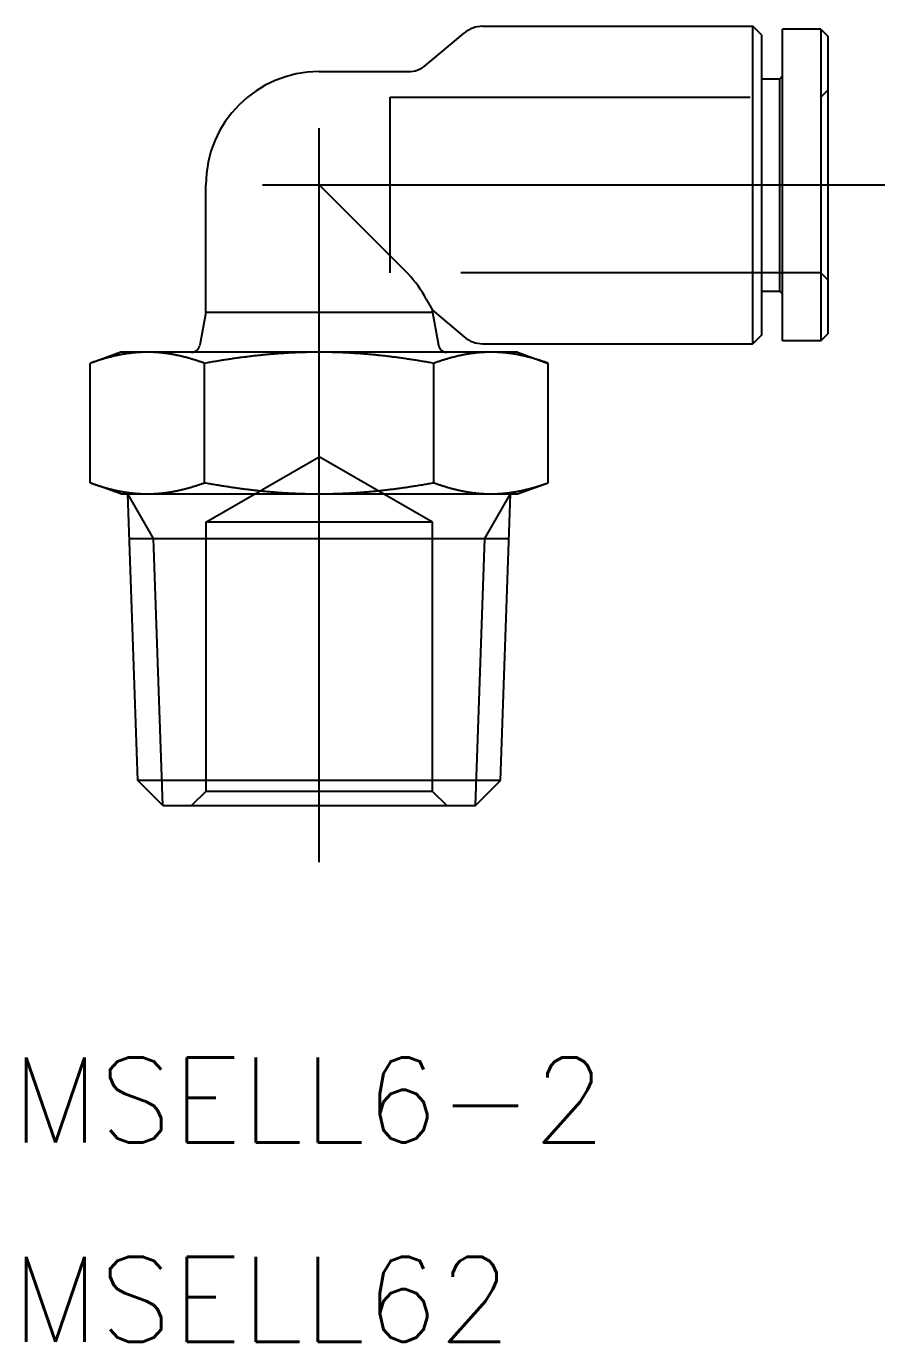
# Model space of a CAD drawing. Extents: x -10.3 to 55.8, y -18.9 to 29.5.
# Drawn here: x -10.33 to 19.95, y -18.92 to 27.5 of the extents above; entities that cross this region are included whole.
import ezdxf

# ---------------------------------------------------------------- set-up
doc = ezdxf.new("R2010")
doc.units = 0
doc.linetypes.add('CENTER', pattern=[50.8, 31.75, -6.35, 6.35, -6.35])
doc.linetypes.add('DASHED', pattern=[19.05, 12.7, -6.35])
doc.layers.get('0').update_dxf_attribs({"linetype": 'CONTINUOUS'})
doc.layers.add('CENTER', color=1, linetype='CENTER')
doc.styles.get("Standard").update_dxf_attribs({"font": 'txt.shx', "height": 3, "bigfont": 'bigfont.shx'})

msp = doc.modelspace()

# ---------------------------------------------------------------- linework, layer by layer
at = {"color": 7, "linetype": 'CONTINUOUS'}
for p, q in [((5.764968, 27.5), (15.3, 27.5)), ((15.3, 16.3), (15.3, 27.5)), ((15.6, 27.2), (15.3, 27.5)), ((16.35, 16.4), (16.35, 27.4)), ((17.7, 27.4), (16.35, 27.4)), ((17.7, 27.400003), (17.7, 16.399961)), ((17.7, 27.4), (17.95, 27.15)), ((3.779168, 26.135089), (5.120832, 27.264911)), ((15.6, 27.2), (15.6, 16.6)), ((17.95, 27.150002), (17.95, 16.649964)), ((0, 25.9), (3.135032, 25.9)), ((15.6, 25.65), (16.25, 25.65)), ((16.25, 25.65), (16.35, 25.75)), ((16.25, 18.15), (16.25, 25.65)), ((-4, 17.4), (-4, 21.9)), ((3.135032, 18.764968), (0, 21.9)), ((15.6, 18.15), (16.25, 18.15)), ((16.25, 18.15), (16.35, 18.05)), ((3.778766, 17.872606), (3.999582, 17.478713)), ((-4, 17.4), (-4.205846, 16.247263)), ((4, 17.4), (-4, 17.4)), ((4, 17.478947), (5.120832, 16.535089)), ((4, 17.4), (4, 17.478947)), ((4, 17.4), (4.205846, 16.247263)), ((5.764968, 16.3), (15.3, 16.3)), ((15.6, 16.6), (15.3, 16.3)), ((17.7, 16.4), (16.35, 16.4)), ((17.7, 16.4), (17.95, 16.65)), ((-7, 16), (-8.082904, 15.605855)), ((7, 16), (-7, 16)), ((7, 16), (8.082904, 15.605855)), ((-8.082904, 11.394145), (-8.082904, 15.605855)), ((-4.041452, 11.394145), (-4.041452, 15.605855)), ((4.041452, 11.394145), (4.041452, 15.605855)), ((8.082904, 11.394145), (8.082904, 15.605855)), ((-7, 11), (-8.082904, 11.394145)), ((7, 11), (8.082904, 11.394145)), ((-7, 11), (7, 11)), ((-6.3996, 0.886974), (-6.752755, 11)), ((6.3996, 0.886974), (6.752755, 11)), ((-6.697647, 9.421915), (6.697647, 9.421915)), ((6.3996, 0.886974), (-6.3996, 0.886974)), ((-5.512626, 0), (-6.3996, 0.886974)), ((5.512626, 0), (6.3996, 0.886974)), ((-5.512626, 0), (5.512626, 0))]:
    msp.add_line(p, q, dxfattribs=at)
at = {"color": 3, "linetype": 'DASHED'}
for p, q in [((17.95, 25.25), (17.7, 25)), ((2.5, 25), (17.7, 25)), ((2.5, 18.8), (2.5, 25)), ((17.7, 18.8), (2.5, 18.8)), ((17.95, 18.55), (17.7, 18.8)), ((-4, 10), (0, 12.309401)), ((4, 10), (0, 12.309401)), ((4, 10), (-4, 10)), ((-4, 10), (-4, 0.5)), ((4, 0.5), (4, 10)), ((-4, 0.5), (-4.5, 0)), ((4, 0.5), (-4, 0.5)), ((4.5, 0), (4, 0.5))]:
    msp.add_line(p, q, dxfattribs=at)
at = {"color": 3, "linetype": 'CONTINUOUS'}
for p, q in [((-5.841647, 9.421915), (-6.752755, 11)), ((5.841647, 9.421915), (6.752755, 11)), ((-5.512626, 0), (-5.841647, 9.421915)), ((5.512626, 0), (5.841647, 9.421915))]:
    msp.add_line(p, q, dxfattribs=at)
at = {"color": 7}
for points in [[(-6.06218, 16, 0), (-6.08361, 16, 0), (-6.10501, 15.9998, 0), (-6.12637, 15.9996, 0), (-6.14769, 15.9992, 0), (-6.16898, 15.9988, 0), (-6.19024, 15.9983, 0), (-6.21146, 15.9977, 0), (-6.23266, 15.997, 0), (-6.25382, 15.9962, 0), (-6.27496, 15.9953, 0), (-6.29608, 15.9943, 0), (-6.31716, 15.9932, 0), (-6.33823, 15.9921, 0), (-6.35926, 15.9908, 0), (-6.38028, 15.9895, 0), (-6.40128, 15.9881, 0), (-6.42226, 15.9866, 0), (-6.44322, 15.9849, 0), (-6.46416, 15.9833, 0), (-6.48508, 15.9815, 0), (-6.50599, 15.9796, 0), (-6.52689, 15.9776, 0), (-6.54777, 15.9756, 0), (-6.56865, 15.9735, 0), (-6.58951, 15.9712, 0), (-6.61036, 15.9689, 0), (-6.6312, 15.9665, 0), (-6.65204, 15.9641, 0), (-6.67287, 15.9615, 0), (-6.69369, 15.9589, 0), (-6.71451, 15.9561, 0), (-6.73533, 15.9533, 0), (-6.75614, 15.9504, 0), (-6.77695, 15.9474, 0), (-6.79776, 15.9443, 0), (-6.81858, 15.9412, 0), (-6.83939, 15.9379, 0), (-6.86021, 15.9346, 0), (-6.88103, 15.9312, 0), (-6.90185, 15.9277, 0), (-6.92269, 15.9241, 0), (-6.94352, 15.9205, 0), (-6.96437, 15.9167, 0), (-6.98522, 15.9129, 0), (-7.00609, 15.909, 0), (-7.02696, 15.905, 0), (-7.04785, 15.9009, 0), (-7.06875, 15.8967, 0), (-7.08966, 15.8925, 0), (-7.11059, 15.8882, 0), (-7.13153, 15.8837, 0), (-7.15249, 15.8792, 0), (-7.17347, 15.8747, 0), (-7.19446, 15.87, 0), (-7.21548, 15.8652, 0), (-7.23651, 15.8604, 0), (-7.25757, 15.8555, 0), (-7.27865, 15.8505, 0), (-7.29975, 15.8454, 0), (-7.32088, 15.8403, 0), (-7.34203, 15.835, 0), (-7.3632, 15.8297, 0), (-7.38441, 15.8243, 0), (-7.40564, 15.8188, 0), (-7.4269, 15.8132, 0), (-7.44819, 15.8075, 0), (-7.46951, 15.8017, 0), (-7.49086, 15.7959, 0), (-7.51225, 15.79, 0), (-7.53367, 15.784, 0), (-7.55512, 15.7779, 0), (-7.57661, 15.7717, 0), (-7.59814, 15.7655, 0), (-7.6197, 15.7591, 0), (-7.6413, 15.7527, 0), (-7.66294, 15.7462, 0), (-7.68463, 15.7396, 0), (-7.70635, 15.7329, 0), (-7.72811, 15.7261, 0), (-7.74992, 15.7193, 0), (-7.77177, 15.7123, 0), (-7.79367, 15.7053, 0), (-7.81562, 15.6982, 0), (-7.83761, 15.6909, 0), (-7.85965, 15.6837, 0), (-7.88173, 15.6763, 0), (-7.90387, 15.6688, 0), (-7.92606, 15.6612, 0), (-7.9483, 15.6536, 0), (-7.9706, 15.6459, 0), (-7.99295, 15.638, 0), (-8.01535, 15.6301, 0), (-8.03781, 15.6221, 0), (-8.06033, 15.614, 0), (-8.0829, 15.6059, 0)], [(-4.04145, 15.6059, 0), (-4.06403, 15.614, 0), (-4.08654, 15.6221, 0), (-4.109, 15.6301, 0), (-4.13141, 15.638, 0), (-4.15376, 15.6459, 0), (-4.17605, 15.6536, 0), (-4.19829, 15.6612, 0), (-4.22048, 15.6688, 0), (-4.24262, 15.6763, 0), (-4.26471, 15.6837, 0), (-4.28675, 15.6909, 0), (-4.30874, 15.6982, 0), (-4.33068, 15.7053, 0), (-4.35258, 15.7123, 0), (-4.37443, 15.7193, 0), (-4.39624, 15.7261, 0), (-4.41801, 15.7329, 0), (-4.43973, 15.7396, 0), (-4.46141, 15.7462, 0), (-4.48305, 15.7527, 0), (-4.50465, 15.7591, 0), (-4.52622, 15.7655, 0), (-4.54774, 15.7717, 0), (-4.56923, 15.7779, 0), (-4.59069, 15.784, 0), (-4.61211, 15.79, 0), (-4.63349, 15.7959, 0), (-4.65484, 15.8017, 0), (-4.67617, 15.8075, 0), (-4.69746, 15.8132, 0), (-4.71872, 15.8188, 0), (-4.73995, 15.8243, 0), (-4.76115, 15.8297, 0), (-4.78233, 15.835, 0), (-4.80348, 15.8403, 0), (-4.82461, 15.8454, 0), (-4.84571, 15.8505, 0), (-4.86679, 15.8555, 0), (-4.88784, 15.8604, 0), (-4.90888, 15.8652, 0), (-4.92989, 15.87, 0), (-4.95089, 15.8747, 0), (-4.97186, 15.8792, 0), (-4.99282, 15.8837, 0), (-5.01377, 15.8882, 0), (-5.03469, 15.8925, 0), (-5.05561, 15.8967, 0), (-5.07651, 15.9009, 0), (-5.09739, 15.905, 0), (-5.11827, 15.909, 0), (-5.13913, 15.9129, 0), (-5.15999, 15.9167, 0), (-5.18083, 15.9205, 0), (-5.20167, 15.9241, 0), (-5.2225, 15.9277, 0), (-5.24333, 15.9312, 0), (-5.26415, 15.9346, 0), (-5.28497, 15.9379, 0), (-5.30578, 15.9412, 0), (-5.32659, 15.9443, 0), (-5.3474, 15.9474, 0), (-5.36822, 15.9504, 0), (-5.38903, 15.9533, 0), (-5.40985, 15.9561, 0), (-5.43067, 15.9589, 0), (-5.45149, 15.9615, 0), (-5.47232, 15.9641, 0), (-5.49315, 15.9665, 0), (-5.514, 15.9689, 0), (-5.53485, 15.9712, 0), (-5.55571, 15.9735, 0), (-5.57658, 15.9756, 0), (-5.59746, 15.9776, 0), (-5.61836, 15.9796, 0), (-5.63927, 15.9815, 0), (-5.6602, 15.9833, 0), (-5.68114, 15.9849, 0), (-5.7021, 15.9866, 0), (-5.72308, 15.9881, 0), (-5.74407, 15.9895, 0), (-5.76509, 15.9908, 0), (-5.78613, 15.9921, 0), (-5.80719, 15.9932, 0), (-5.82828, 15.9943, 0), (-5.84939, 15.9953, 0), (-5.87053, 15.9962, 0), (-5.8917, 15.997, 0), (-5.91289, 15.9977, 0), (-5.93412, 15.9983, 0), (-5.95538, 15.9988, 0), (-5.97667, 15.9992, 0), (-5.99799, 15.9996, 0), (-6.01935, 15.9998, 0), (-6.04074, 16, 0), (-6.06218, 16, 0)], [(0, 16, 0), (-0.042867, 16, 0), (-0.085657, 15.9998, 0), (-0.128376, 15.9996, 0), (-0.171023, 15.9992, 0), (-0.213603, 15.9988, 0), (-0.256117, 15.9983, 0), (-0.298569, 15.9977, 0), (-0.34096, 15.997, 0), (-0.383293, 15.9962, 0), (-0.425571, 15.9953, 0), (-0.467795, 15.9943, 0), (-0.509969, 15.9932, 0), (-0.552094, 15.9921, 0), (-0.594174, 15.9908, 0), (-0.636209, 15.9895, 0), (-0.678204, 15.9881, 0), (-0.720159, 15.9866, 0), (-0.762077, 15.9849, 0), (-0.803961, 15.9833, 0), (-0.845812, 15.9815, 0), (-0.887633, 15.9796, 0), (-0.929426, 15.9776, 0), (-0.971194, 15.9756, 0), (-1.01294, 15.9735, 0), (-1.05466, 15.9712, 0), (-1.09636, 15.9689, 0), (-1.13805, 15.9665, 0), (-1.17972, 15.9641, 0), (-1.22138, 15.9615, 0), (-1.26302, 15.9589, 0), (-1.30466, 15.9561, 0), (-1.34629, 15.9533, 0), (-1.38792, 15.9504, 0), (-1.42955, 15.9474, 0), (-1.47117, 15.9443, 0), (-1.5128, 15.9412, 0), (-1.55442, 15.9379, 0), (-1.59606, 15.9346, 0), (-1.6377, 15.9312, 0), (-1.67935, 15.9277, 0), (-1.72102, 15.9241, 0), (-1.76269, 15.9205, 0), (-1.80438, 15.9167, 0), (-1.84609, 15.9129, 0), (-1.88782, 15.909, 0), (-1.92957, 15.905, 0), (-1.97134, 15.9009, 0), (-2.01314, 15.8967, 0), (-2.05497, 15.8925, 0), (-2.09682, 15.8882, 0), (-2.13871, 15.8837, 0), (-2.18063, 15.8792, 0), (-2.22258, 15.8747, 0), (-2.26457, 15.87, 0), (-2.3066, 15.8652, 0), (-2.34867, 15.8604, 0), (-2.39078, 15.8555, 0), (-2.43294, 15.8505, 0), (-2.47514, 15.8454, 0), (-2.5174, 15.8403, 0), (-2.5597, 15.835, 0), (-2.60205, 15.8297, 0), (-2.64446, 15.8243, 0), (-2.68692, 15.8188, 0), (-2.72944, 15.8132, 0), (-2.77202, 15.8075, 0), (-2.81467, 15.8017, 0), (-2.85737, 15.7959, 0), (-2.90014, 15.79, 0), (-2.94298, 15.784, 0), (-2.98589, 15.7779, 0), (-3.02887, 15.7717, 0), (-3.07192, 15.7655, 0), (-3.11505, 15.7591, 0), (-3.15825, 15.7527, 0), (-3.20153, 15.7462, 0), (-3.24489, 15.7396, 0), (-3.28834, 15.7329, 0), (-3.33187, 15.7261, 0), (-3.37549, 15.7193, 0), (-3.41919, 15.7123, 0), (-3.46299, 15.7053, 0), (-3.50688, 15.6982, 0), (-3.55086, 15.6909, 0), (-3.59494, 15.6837, 0), (-3.63911, 15.6763, 0), (-3.68339, 15.6688, 0), (-3.72777, 15.6612, 0), (-3.77225, 15.6536, 0), (-3.81684, 15.6459, 0), (-3.86154, 15.638, 0), (-3.90635, 15.6301, 0), (-3.95127, 15.6221, 0), (-3.9963, 15.614, 0), (-4.04145, 15.6059, 0)], [(4.04145, 15.6059, 0), (3.9963, 15.614, 0), (3.95127, 15.6221, 0), (3.90635, 15.6301, 0), (3.86154, 15.638, 0), (3.81684, 15.6459, 0), (3.77225, 15.6536, 0), (3.72777, 15.6612, 0), (3.68339, 15.6688, 0), (3.63911, 15.6763, 0), (3.59494, 15.6837, 0), (3.55086, 15.6909, 0), (3.50688, 15.6982, 0), (3.46299, 15.7053, 0), (3.41919, 15.7123, 0), (3.37549, 15.7193, 0), (3.33187, 15.7261, 0), (3.28834, 15.7329, 0), (3.24489, 15.7396, 0), (3.20153, 15.7462, 0), (3.15825, 15.7527, 0), (3.11505, 15.7591, 0), (3.07192, 15.7655, 0), (3.02887, 15.7717, 0), (2.98589, 15.7779, 0), (2.94298, 15.784, 0), (2.90014, 15.79, 0), (2.85737, 15.7959, 0), (2.81467, 15.8017, 0), (2.77202, 15.8075, 0), (2.72944, 15.8132, 0), (2.68692, 15.8188, 0), (2.64446, 15.8243, 0), (2.60205, 15.8297, 0), (2.5597, 15.835, 0), (2.5174, 15.8403, 0), (2.47514, 15.8454, 0), (2.43294, 15.8505, 0), (2.39078, 15.8555, 0), (2.34867, 15.8604, 0), (2.3066, 15.8652, 0), (2.26457, 15.87, 0), (2.22258, 15.8747, 0), (2.18063, 15.8792, 0), (2.13871, 15.8837, 0), (2.09682, 15.8882, 0), (2.05497, 15.8925, 0), (2.01314, 15.8967, 0), (1.97134, 15.9009, 0), (1.92957, 15.905, 0), (1.88782, 15.909, 0), (1.84609, 15.9129, 0), (1.80438, 15.9167, 0), (1.76269, 15.9205, 0), (1.72102, 15.9241, 0), (1.67935, 15.9277, 0), (1.6377, 15.9312, 0), (1.59606, 15.9346, 0), (1.55442, 15.9379, 0), (1.5128, 15.9412, 0), (1.47117, 15.9443, 0), (1.42955, 15.9474, 0), (1.38792, 15.9504, 0), (1.34629, 15.9533, 0), (1.30466, 15.9561, 0), (1.26302, 15.9589, 0), (1.22138, 15.9615, 0), (1.17972, 15.9641, 0), (1.13805, 15.9665, 0), (1.09636, 15.9689, 0), (1.05466, 15.9712, 0), (1.01294, 15.9735, 0), (0.971194, 15.9756, 0), (0.929426, 15.9776, 0), (0.887633, 15.9796, 0), (0.845812, 15.9815, 0), (0.803961, 15.9833, 0), (0.762077, 15.9849, 0), (0.720159, 15.9866, 0), (0.678204, 15.9881, 0), (0.636209, 15.9895, 0), (0.594174, 15.9908, 0), (0.552094, 15.9921, 0), (0.509969, 15.9932, 0), (0.467795, 15.9943, 0), (0.425571, 15.9953, 0), (0.383293, 15.9962, 0), (0.34096, 15.997, 0), (0.298569, 15.9977, 0), (0.256117, 15.9983, 0), (0.213603, 15.9988, 0), (0.171023, 15.9992, 0), (0.128376, 15.9996, 0), (0.085657, 15.9998, 0), (0.042867, 16, 0), (0, 16, 0)], [(6.06218, 16, 0), (6.04074, 16, 0), (6.01935, 15.9998, 0), (5.99799, 15.9996, 0), (5.97667, 15.9992, 0), (5.95538, 15.9988, 0), (5.93412, 15.9983, 0), (5.91289, 15.9977, 0), (5.8917, 15.997, 0), (5.87053, 15.9962, 0), (5.84939, 15.9953, 0), (5.82828, 15.9943, 0), (5.80719, 15.9932, 0), (5.78613, 15.9921, 0), (5.76509, 15.9908, 0), (5.74407, 15.9895, 0), (5.72308, 15.9881, 0), (5.7021, 15.9866, 0), (5.68114, 15.9849, 0), (5.6602, 15.9833, 0), (5.63927, 15.9815, 0), (5.61836, 15.9796, 0), (5.59746, 15.9776, 0), (5.57658, 15.9756, 0), (5.55571, 15.9735, 0), (5.53485, 15.9712, 0), (5.514, 15.9689, 0), (5.49315, 15.9665, 0), (5.47232, 15.9641, 0), (5.45149, 15.9615, 0), (5.43067, 15.9589, 0), (5.40985, 15.9561, 0), (5.38903, 15.9533, 0), (5.36822, 15.9504, 0), (5.3474, 15.9474, 0), (5.32659, 15.9443, 0), (5.30578, 15.9412, 0), (5.28497, 15.9379, 0), (5.26415, 15.9346, 0), (5.24333, 15.9312, 0), (5.2225, 15.9277, 0), (5.20167, 15.9241, 0), (5.18083, 15.9205, 0), (5.15999, 15.9167, 0), (5.13913, 15.9129, 0), (5.11827, 15.909, 0), (5.09739, 15.905, 0), (5.07651, 15.9009, 0), (5.05561, 15.8967, 0), (5.03469, 15.8925, 0), (5.01377, 15.8882, 0), (4.99282, 15.8837, 0), (4.97186, 15.8792, 0), (4.95089, 15.8747, 0), (4.92989, 15.87, 0), (4.90888, 15.8652, 0), (4.88784, 15.8604, 0), (4.86679, 15.8555, 0), (4.84571, 15.8505, 0), (4.82461, 15.8454, 0), (4.80348, 15.8403, 0), (4.78233, 15.835, 0), (4.76115, 15.8297, 0), (4.73995, 15.8243, 0), (4.71872, 15.8188, 0), (4.69746, 15.8132, 0), (4.67617, 15.8075, 0), (4.65484, 15.8017, 0), (4.63349, 15.7959, 0), (4.61211, 15.79, 0), (4.59069, 15.784, 0), (4.56923, 15.7779, 0), (4.54774, 15.7717, 0), (4.52622, 15.7655, 0), (4.50465, 15.7591, 0), (4.48305, 15.7527, 0), (4.46141, 15.7462, 0), (4.43973, 15.7396, 0), (4.41801, 15.7329, 0), (4.39624, 15.7261, 0), (4.37443, 15.7193, 0), (4.35258, 15.7123, 0), (4.33068, 15.7053, 0), (4.30874, 15.6982, 0), (4.28675, 15.6909, 0), (4.26471, 15.6837, 0), (4.24262, 15.6763, 0), (4.22048, 15.6688, 0), (4.19829, 15.6612, 0), (4.17605, 15.6536, 0), (4.15376, 15.6459, 0), (4.13141, 15.638, 0), (4.109, 15.6301, 0), (4.08654, 15.6221, 0), (4.06403, 15.614, 0), (4.04145, 15.6059, 0)], [(8.0829, 15.6059, 0), (8.06033, 15.614, 0), (8.03781, 15.6221, 0), (8.01535, 15.6301, 0), (7.99295, 15.638, 0), (7.9706, 15.6459, 0), (7.9483, 15.6536, 0), (7.92606, 15.6612, 0), (7.90387, 15.6688, 0), (7.88173, 15.6763, 0), (7.85965, 15.6837, 0), (7.83761, 15.6909, 0), (7.81562, 15.6982, 0), (7.79367, 15.7053, 0), (7.77177, 15.7123, 0), (7.74992, 15.7193, 0), (7.72811, 15.7261, 0), (7.70635, 15.7329, 0), (7.68463, 15.7396, 0), (7.66294, 15.7462, 0), (7.6413, 15.7527, 0), (7.6197, 15.7591, 0), (7.59814, 15.7655, 0), (7.57661, 15.7717, 0), (7.55512, 15.7779, 0), (7.53367, 15.784, 0), (7.51225, 15.79, 0), (7.49086, 15.7959, 0), (7.46951, 15.8017, 0), (7.44819, 15.8075, 0), (7.4269, 15.8132, 0), (7.40564, 15.8188, 0), (7.38441, 15.8243, 0), (7.3632, 15.8297, 0), (7.34203, 15.835, 0), (7.32088, 15.8403, 0), (7.29975, 15.8454, 0), (7.27865, 15.8505, 0), (7.25757, 15.8555, 0), (7.23651, 15.8604, 0), (7.21548, 15.8652, 0), (7.19446, 15.87, 0), (7.17347, 15.8747, 0), (7.15249, 15.8792, 0), (7.13153, 15.8837, 0), (7.11059, 15.8882, 0), (7.08966, 15.8925, 0), (7.06875, 15.8967, 0), (7.04785, 15.9009, 0), (7.02696, 15.905, 0), (7.00609, 15.909, 0), (6.98522, 15.9129, 0), (6.96437, 15.9167, 0), (6.94352, 15.9205, 0), (6.92269, 15.9241, 0), (6.90185, 15.9277, 0), (6.88103, 15.9312, 0), (6.86021, 15.9346, 0), (6.83939, 15.9379, 0), (6.81858, 15.9412, 0), (6.79776, 15.9443, 0), (6.77695, 15.9474, 0), (6.75614, 15.9504, 0), (6.73533, 15.9533, 0), (6.71451, 15.9561, 0), (6.69369, 15.9589, 0), (6.67287, 15.9615, 0), (6.65204, 15.9641, 0), (6.6312, 15.9665, 0), (6.61036, 15.9689, 0), (6.58951, 15.9712, 0), (6.56865, 15.9735, 0), (6.54777, 15.9756, 0), (6.52689, 15.9776, 0), (6.50599, 15.9796, 0), (6.48508, 15.9815, 0), (6.46416, 15.9833, 0), (6.44322, 15.9849, 0), (6.42226, 15.9866, 0), (6.40128, 15.9881, 0), (6.38028, 15.9895, 0), (6.35926, 15.9908, 0), (6.33823, 15.9921, 0), (6.31716, 15.9932, 0), (6.29608, 15.9943, 0), (6.27496, 15.9953, 0), (6.25382, 15.9962, 0), (6.23266, 15.997, 0), (6.21146, 15.9977, 0), (6.19024, 15.9983, 0), (6.16898, 15.9988, 0), (6.14769, 15.9992, 0), (6.12637, 15.9996, 0), (6.10501, 15.9998, 0), (6.08361, 16, 0), (6.06218, 16, 0)], [(-8.0829, 11.3941, 0), (-8.06036, 11.386, 0), (-8.03786, 11.3779, 0), (-8.01543, 11.3699, 0), (-7.99305, 11.362, 0), (-7.97073, 11.3542, 0), (-7.94845, 11.3465, 0), (-7.92624, 11.3388, 0), (-7.90407, 11.3313, 0), (-7.88195, 11.3238, 0), (-7.85988, 11.3164, 0), (-7.83786, 11.3091, 0), (-7.81589, 11.3019, 0), (-7.79397, 11.2948, 0), (-7.77209, 11.2878, 0), (-7.75025, 11.2809, 0), (-7.72846, 11.274, 0), (-7.70671, 11.2672, 0), (-7.68501, 11.2605, 0), (-7.66334, 11.2539, 0), (-7.64171, 11.2474, 0), (-7.62013, 11.241, 0), (-7.59858, 11.2347, 0), (-7.57706, 11.2284, 0), (-7.55559, 11.2222, 0), (-7.53414, 11.2161, 0), (-7.51274, 11.2101, 0), (-7.49136, 11.2042, 0), (-7.47002, 11.1984, 0), (-7.44871, 11.1926, 0), (-7.42743, 11.187, 0), (-7.40617, 11.1814, 0), (-7.38495, 11.1759, 0), (-7.36375, 11.1705, 0), (-7.34258, 11.1651, 0), (-7.32144, 11.1599, 0), (-7.30032, 11.1547, 0), (-7.27922, 11.1496, 0), (-7.25815, 11.1446, 0), (-7.2371, 11.1397, 0), (-7.21607, 11.1349, 0), (-7.19505, 11.1301, 0), (-7.17406, 11.1255, 0), (-7.15309, 11.1209, 0), (-7.13213, 11.1164, 0), (-7.11119, 11.112, 0), (-7.09026, 11.1076, 0), (-7.06935, 11.1034, 0), (-7.04845, 11.0992, 0), (-7.02756, 11.0951, 0), (-7.00668, 11.0911, 0), (-6.98582, 11.0872, 0), (-6.96496, 11.0834, 0), (-6.94411, 11.0796, 0), (-6.92327, 11.076, 0), (-6.90244, 11.0724, 0), (-6.88161, 11.0689, 0), (-6.86078, 11.0655, 0), (-6.83996, 11.0622, 0), (-6.81914, 11.0589, 0), (-6.79832, 11.0557, 0), (-6.7775, 11.0527, 0), (-6.75668, 11.0497, 0), (-6.73586, 11.0468, 0), (-6.71503, 11.0439, 0), (-6.69421, 11.0412, 0), (-6.67337, 11.0386, 0), (-6.65253, 11.036, 0), (-6.63169, 11.0335, 0), (-6.61083, 11.0311, 0), (-6.58997, 11.0288, 0), (-6.5691, 11.0266, 0), (-6.54821, 11.0244, 0), (-6.52732, 11.0224, 0), (-6.50641, 11.0204, 0), (-6.48548, 11.0186, 0), (-6.46454, 11.0168, 0), (-6.44358, 11.0151, 0), (-6.42261, 11.0135, 0), (-6.40162, 11.012, 0), (-6.3806, 11.0105, 0), (-6.35957, 11.0092, 0), (-6.33851, 11.0079, 0), (-6.31743, 11.0068, 0), (-6.29632, 11.0057, 0), (-6.27519, 11.0047, 0), (-6.25403, 11.0038, 0), (-6.23284, 11.003, 0), (-6.21163, 11.0023, 0), (-6.19038, 11.0017, 0), (-6.1691, 11.0012, 0), (-6.14779, 11.0008, 0), (-6.12644, 11.0004, 0), (-6.10506, 11.0002, 0), (-6.08364, 11, 0), (-6.06218, 11, 0)], [(-6.06218, 11, 0), (-6.04072, 11, 0), (-6.0193, 11.0002, 0), (-5.99792, 11.0004, 0), (-5.97657, 11.0008, 0), (-5.95525, 11.0012, 0), (-5.93398, 11.0017, 0), (-5.91273, 11.0023, 0), (-5.89151, 11.003, 0), (-5.87032, 11.0038, 0), (-5.84916, 11.0047, 0), (-5.82803, 11.0057, 0), (-5.80693, 11.0068, 0), (-5.78585, 11.0079, 0), (-5.76479, 11.0092, 0), (-5.74375, 11.0105, 0), (-5.72274, 11.012, 0), (-5.70175, 11.0135, 0), (-5.68077, 11.0151, 0), (-5.65981, 11.0168, 0), (-5.63887, 11.0186, 0), (-5.61795, 11.0204, 0), (-5.59704, 11.0224, 0), (-5.57614, 11.0244, 0), (-5.55526, 11.0266, 0), (-5.53438, 11.0288, 0), (-5.51352, 11.0311, 0), (-5.49267, 11.0335, 0), (-5.47182, 11.036, 0), (-5.45098, 11.0386, 0), (-5.43015, 11.0412, 0), (-5.40932, 11.0439, 0), (-5.3885, 11.0468, 0), (-5.36768, 11.0497, 0), (-5.34686, 11.0527, 0), (-5.32604, 11.0557, 0), (-5.30522, 11.0589, 0), (-5.2844, 11.0622, 0), (-5.26358, 11.0655, 0), (-5.24275, 11.0689, 0), (-5.22192, 11.0724, 0), (-5.20108, 11.076, 0), (-5.18024, 11.0796, 0), (-5.15939, 11.0834, 0), (-5.13854, 11.0872, 0), (-5.11767, 11.0911, 0), (-5.09679, 11.0951, 0), (-5.07591, 11.0992, 0), (-5.05501, 11.1034, 0), (-5.03409, 11.1076, 0), (-5.01317, 11.112, 0), (-4.99223, 11.1164, 0), (-4.97127, 11.1209, 0), (-4.95029, 11.1255, 0), (-4.9293, 11.1301, 0), (-4.90829, 11.1349, 0), (-4.88726, 11.1397, 0), (-4.86621, 11.1446, 0), (-4.84513, 11.1496, 0), (-4.82404, 11.1547, 0), (-4.80292, 11.1599, 0), (-4.78177, 11.1651, 0), (-4.7606, 11.1705, 0), (-4.73941, 11.1759, 0), (-4.71818, 11.1814, 0), (-4.69693, 11.187, 0), (-4.67565, 11.1926, 0), (-4.65434, 11.1984, 0), (-4.63299, 11.2042, 0), (-4.61162, 11.2101, 0), (-4.59021, 11.2161, 0), (-4.56877, 11.2222, 0), (-4.54729, 11.2284, 0), (-4.52578, 11.2347, 0), (-4.50423, 11.241, 0), (-4.48264, 11.2474, 0), (-4.46102, 11.2539, 0), (-4.43935, 11.2605, 0), (-4.41764, 11.2672, 0), (-4.39589, 11.274, 0), (-4.3741, 11.2809, 0), (-4.35227, 11.2878, 0), (-4.33039, 11.2948, 0), (-4.30846, 11.3019, 0), (-4.28649, 11.3091, 0), (-4.26447, 11.3164, 0), (-4.2424, 11.3238, 0), (-4.22029, 11.3313, 0), (-4.19812, 11.3388, 0), (-4.1759, 11.3465, 0), (-4.15363, 11.3542, 0), (-4.13131, 11.362, 0), (-4.10893, 11.3699, 0), (-4.08649, 11.3779, 0), (-4.064, 11.386, 0), (-4.04145, 11.3941, 0)], [(-4.04145, 11.3941, 0), (-3.99635, 11.386, 0), (-3.95137, 11.3779, 0), (-3.9065, 11.3699, 0), (-3.86175, 11.362, 0), (-3.8171, 11.3542, 0), (-3.77255, 11.3465, 0), (-3.72812, 11.3388, 0), (-3.68378, 11.3313, 0), (-3.63955, 11.3238, 0), (-3.59541, 11.3164, 0), (-3.55137, 11.3091, 0), (-3.50743, 11.3019, 0), (-3.46358, 11.2948, 0), (-3.41982, 11.2878, 0), (-3.37615, 11.2809, 0), (-3.33257, 11.274, 0), (-3.28907, 11.2672, 0), (-3.24566, 11.2605, 0), (-3.20233, 11.2539, 0), (-3.15907, 11.2474, 0), (-3.1159, 11.241, 0), (-3.0728, 11.2347, 0), (-3.02977, 11.2284, 0), (-2.98682, 11.2222, 0), (-2.94393, 11.2161, 0), (-2.90112, 11.2101, 0), (-2.85837, 11.2042, 0), (-2.81568, 11.1984, 0), (-2.77306, 11.1926, 0), (-2.7305, 11.187, 0), (-2.68799, 11.1814, 0), (-2.64554, 11.1759, 0), (-2.60315, 11.1705, 0), (-2.56081, 11.1651, 0), (-2.51852, 11.1599, 0), (-2.47628, 11.1547, 0), (-2.43409, 11.1496, 0), (-2.39194, 11.1446, 0), (-2.34984, 11.1397, 0), (-2.30778, 11.1349, 0), (-2.26575, 11.1301, 0), (-2.22377, 11.1255, 0), (-2.18182, 11.1209, 0), (-2.1399, 11.1164, 0), (-2.09802, 11.112, 0), (-2.05617, 11.1076, 0), (-2.01434, 11.1034, 0), (-1.97254, 11.0992, 0), (-1.93077, 11.0951, 0), (-1.88901, 11.0911, 0), (-1.84728, 11.0872, 0), (-1.80557, 11.0834, 0), (-1.76387, 11.0796, 0), (-1.72219, 11.076, 0), (-1.68052, 11.0724, 0), (-1.63885, 11.0689, 0), (-1.5972, 11.0655, 0), (-1.55556, 11.0622, 0), (-1.51392, 11.0589, 0), (-1.47228, 11.0557, 0), (-1.43064, 11.0527, 0), (-1.389, 11.0497, 0), (-1.34736, 11.0468, 0), (-1.30571, 11.0439, 0), (-1.26406, 11.0412, 0), (-1.22239, 11.0386, 0), (-1.18071, 11.036, 0), (-1.13902, 11.0335, 0), (-1.09731, 11.0311, 0), (-1.05559, 11.0288, 0), (-1.01384, 11.0266, 0), (-0.972071, 11.0244, 0), (-0.930278, 11.0224, 0), (-0.888458, 11.0204, 0), (-0.846608, 11.0186, 0), (-0.804728, 11.0168, 0), (-0.762814, 11.0151, 0), (-0.720864, 11.0135, 0), (-0.678877, 11.012, 0), (-0.636849, 11.0105, 0), (-0.594779, 11.0092, 0), (-0.552664, 11.0079, 0), (-0.510502, 11.0068, 0), (-0.46829, 11.0057, 0), (-0.426027, 11.0047, 0), (-0.383709, 11.0038, 0), (-0.341334, 11.003, 0), (-0.2989, 11.0023, 0), (-0.256405, 11.0017, 0), (-0.213846, 11.0012, 0), (-0.17122, 11.0008, 0), (-0.128525, 11.0004, 0), (-0.085759, 11.0002, 0), (-0.042918, 11, 0), (0, 11, 0)], [(0, 11, 0), (0.042918, 11, 0), (0.085759, 11.0002, 0), (0.128525, 11.0004, 0), (0.17122, 11.0008, 0), (0.213846, 11.0012, 0), (0.256405, 11.0017, 0), (0.2989, 11.0023, 0), (0.341334, 11.003, 0), (0.383709, 11.0038, 0), (0.426027, 11.0047, 0), (0.46829, 11.0057, 0), (0.510502, 11.0068, 0), (0.552664, 11.0079, 0), (0.594779, 11.0092, 0), (0.636849, 11.0105, 0), (0.678877, 11.012, 0), (0.720864, 11.0135, 0), (0.762814, 11.0151, 0), (0.804728, 11.0168, 0), (0.846608, 11.0186, 0), (0.888458, 11.0204, 0), (0.930278, 11.0224, 0), (0.972071, 11.0244, 0), (1.01384, 11.0266, 0), (1.05559, 11.0288, 0), (1.09731, 11.0311, 0), (1.13902, 11.0335, 0), (1.18071, 11.036, 0), (1.22239, 11.0386, 0), (1.26406, 11.0412, 0), (1.30571, 11.0439, 0), (1.34736, 11.0468, 0), (1.389, 11.0497, 0), (1.43064, 11.0527, 0), (1.47228, 11.0557, 0), (1.51392, 11.0589, 0), (1.55556, 11.0622, 0), (1.5972, 11.0655, 0), (1.63885, 11.0689, 0), (1.68052, 11.0724, 0), (1.72219, 11.076, 0), (1.76387, 11.0796, 0), (1.80557, 11.0834, 0), (1.84728, 11.0872, 0), (1.88901, 11.0911, 0), (1.93077, 11.0951, 0), (1.97254, 11.0992, 0), (2.01434, 11.1034, 0), (2.05617, 11.1076, 0), (2.09802, 11.112, 0), (2.1399, 11.1164, 0), (2.18182, 11.1209, 0), (2.22377, 11.1255, 0), (2.26575, 11.1301, 0), (2.30778, 11.1349, 0), (2.34984, 11.1397, 0), (2.39194, 11.1446, 0), (2.43409, 11.1496, 0), (2.47628, 11.1547, 0), (2.51852, 11.1599, 0), (2.56081, 11.1651, 0), (2.60315, 11.1705, 0), (2.64554, 11.1759, 0), (2.68799, 11.1814, 0), (2.7305, 11.187, 0), (2.77306, 11.1926, 0), (2.81568, 11.1984, 0), (2.85837, 11.2042, 0), (2.90112, 11.2101, 0), (2.94393, 11.2161, 0), (2.98682, 11.2222, 0), (3.02977, 11.2284, 0), (3.0728, 11.2347, 0), (3.1159, 11.241, 0), (3.15907, 11.2474, 0), (3.20233, 11.2539, 0), (3.24566, 11.2605, 0), (3.28907, 11.2672, 0), (3.33257, 11.274, 0), (3.37615, 11.2809, 0), (3.41982, 11.2878, 0), (3.46358, 11.2948, 0), (3.50743, 11.3019, 0), (3.55137, 11.3091, 0), (3.59541, 11.3164, 0), (3.63955, 11.3238, 0), (3.68378, 11.3313, 0), (3.72812, 11.3388, 0), (3.77255, 11.3465, 0), (3.8171, 11.3542, 0), (3.86175, 11.362, 0), (3.9065, 11.3699, 0), (3.95137, 11.3779, 0), (3.99635, 11.386, 0), (4.04145, 11.3941, 0)], [(4.04145, 11.3941, 0), (4.064, 11.386, 0), (4.08649, 11.3779, 0), (4.10893, 11.3699, 0), (4.13131, 11.362, 0), (4.15363, 11.3542, 0), (4.1759, 11.3465, 0), (4.19812, 11.3388, 0), (4.22029, 11.3313, 0), (4.2424, 11.3238, 0), (4.26447, 11.3164, 0), (4.28649, 11.3091, 0), (4.30846, 11.3019, 0), (4.33039, 11.2948, 0), (4.35227, 11.2878, 0), (4.3741, 11.2809, 0), (4.39589, 11.274, 0), (4.41764, 11.2672, 0), (4.43935, 11.2605, 0), (4.46102, 11.2539, 0), (4.48264, 11.2474, 0), (4.50423, 11.241, 0), (4.52578, 11.2347, 0), (4.54729, 11.2284, 0), (4.56877, 11.2222, 0), (4.59021, 11.2161, 0), (4.61162, 11.2101, 0), (4.63299, 11.2042, 0), (4.65434, 11.1984, 0), (4.67565, 11.1926, 0), (4.69693, 11.187, 0), (4.71818, 11.1814, 0), (4.73941, 11.1759, 0), (4.7606, 11.1705, 0), (4.78177, 11.1651, 0), (4.80292, 11.1599, 0), (4.82404, 11.1547, 0), (4.84513, 11.1496, 0), (4.86621, 11.1446, 0), (4.88726, 11.1397, 0), (4.90829, 11.1349, 0), (4.9293, 11.1301, 0), (4.95029, 11.1255, 0), (4.97127, 11.1209, 0), (4.99223, 11.1164, 0), (5.01317, 11.112, 0), (5.03409, 11.1076, 0), (5.05501, 11.1034, 0), (5.07591, 11.0992, 0), (5.09679, 11.0951, 0), (5.11767, 11.0911, 0), (5.13854, 11.0872, 0), (5.15939, 11.0834, 0), (5.18024, 11.0796, 0), (5.20108, 11.076, 0), (5.22192, 11.0724, 0), (5.24275, 11.0689, 0), (5.26358, 11.0655, 0), (5.2844, 11.0622, 0), (5.30522, 11.0589, 0), (5.32604, 11.0557, 0), (5.34686, 11.0527, 0), (5.36768, 11.0497, 0), (5.3885, 11.0468, 0), (5.40932, 11.0439, 0), (5.43015, 11.0412, 0), (5.45098, 11.0386, 0), (5.47182, 11.036, 0), (5.49267, 11.0335, 0), (5.51352, 11.0311, 0), (5.53438, 11.0288, 0), (5.55526, 11.0266, 0), (5.57614, 11.0244, 0), (5.59704, 11.0224, 0), (5.61795, 11.0204, 0), (5.63887, 11.0186, 0), (5.65981, 11.0168, 0), (5.68077, 11.0151, 0), (5.70175, 11.0135, 0), (5.72274, 11.012, 0), (5.74375, 11.0105, 0), (5.76479, 11.0092, 0), (5.78585, 11.0079, 0), (5.80693, 11.0068, 0), (5.82803, 11.0057, 0), (5.84916, 11.0047, 0), (5.87032, 11.0038, 0), (5.89151, 11.003, 0), (5.91273, 11.0023, 0), (5.93398, 11.0017, 0), (5.95525, 11.0012, 0), (5.97657, 11.0008, 0), (5.99792, 11.0004, 0), (6.0193, 11.0002, 0), (6.04072, 11, 0), (6.06218, 11, 0)], [(6.06218, 11, 0), (6.08364, 11, 0), (6.10506, 11.0002, 0), (6.12644, 11.0004, 0), (6.14779, 11.0008, 0), (6.1691, 11.0012, 0), (6.19038, 11.0017, 0), (6.21163, 11.0023, 0), (6.23284, 11.003, 0), (6.25403, 11.0038, 0), (6.27519, 11.0047, 0), (6.29632, 11.0057, 0), (6.31743, 11.0068, 0), (6.33851, 11.0079, 0), (6.35957, 11.0092, 0), (6.3806, 11.0105, 0), (6.40162, 11.012, 0), (6.42261, 11.0135, 0), (6.44358, 11.0151, 0), (6.46454, 11.0168, 0), (6.48548, 11.0186, 0), (6.50641, 11.0204, 0), (6.52732, 11.0224, 0), (6.54821, 11.0244, 0), (6.5691, 11.0266, 0), (6.58997, 11.0288, 0), (6.61083, 11.0311, 0), (6.63169, 11.0335, 0), (6.65253, 11.036, 0), (6.67337, 11.0386, 0), (6.69421, 11.0412, 0), (6.71503, 11.0439, 0), (6.73586, 11.0468, 0), (6.75668, 11.0497, 0), (6.7775, 11.0527, 0), (6.79832, 11.0557, 0), (6.81914, 11.0589, 0), (6.83996, 11.0622, 0), (6.86078, 11.0655, 0), (6.88161, 11.0689, 0), (6.90244, 11.0724, 0), (6.92327, 11.076, 0), (6.94411, 11.0796, 0), (6.96496, 11.0834, 0), (6.98582, 11.0872, 0), (7.00668, 11.0911, 0), (7.02756, 11.0951, 0), (7.04845, 11.0992, 0), (7.06935, 11.1034, 0), (7.09026, 11.1076, 0), (7.11119, 11.112, 0), (7.13213, 11.1164, 0), (7.15309, 11.1209, 0), (7.17406, 11.1255, 0), (7.19505, 11.1301, 0), (7.21607, 11.1349, 0), (7.2371, 11.1397, 0), (7.25815, 11.1446, 0), (7.27922, 11.1496, 0), (7.30032, 11.1547, 0), (7.32144, 11.1599, 0), (7.34258, 11.1651, 0), (7.36375, 11.1705, 0), (7.38495, 11.1759, 0), (7.40617, 11.1814, 0), (7.42743, 11.187, 0), (7.44871, 11.1926, 0), (7.47002, 11.1984, 0), (7.49136, 11.2042, 0), (7.51274, 11.2101, 0), (7.53414, 11.2161, 0), (7.55559, 11.2222, 0), (7.57706, 11.2284, 0), (7.59858, 11.2347, 0), (7.62013, 11.241, 0), (7.64171, 11.2474, 0), (7.66334, 11.2539, 0), (7.68501, 11.2605, 0), (7.70671, 11.2672, 0), (7.72846, 11.274, 0), (7.75025, 11.2809, 0), (7.77209, 11.2878, 0), (7.79397, 11.2948, 0), (7.81589, 11.3019, 0), (7.83786, 11.3091, 0), (7.85988, 11.3164, 0), (7.88195, 11.3238, 0), (7.90407, 11.3313, 0), (7.92624, 11.3388, 0), (7.94845, 11.3465, 0), (7.97073, 11.3542, 0), (7.99305, 11.362, 0), (8.01543, 11.3699, 0), (8.03786, 11.3779, 0), (8.06036, 11.386, 0), (8.0829, 11.3941, 0)]]:
    msp.add_polyline3d(points, dxfattribs=at)
at = {"color": 7, "linetype": 'CONTINUOUS'}
for centre, radius, start, end in [((5.764968, 26.5), 1, 90, 130.1009075), ((3.135032, 26.9), 1, 270, 310.1009075), ((0, 21.9), 4, 90, 180), ((0.098532, 15.893963), 4.178876, 28.2643807, 43.3953035), ((-4.501174, 16.3), 0.3, 270, 349.8753283), ((4.501174, 16.3), 0.3, 190.1246717, 270), ((5.764968, 17.3), 1, 229.8990925, 270)]:
    msp.add_arc(centre, radius, start, end, dxfattribs=at)
at = {"layer": 'CENTER', "color": 1, "linetype": 'CENTER'}
for p, q in [((0, -2), (0, 23.9)), ((-2, 21.9), (19.95, 21.9))]:
    msp.add_line(p, q, dxfattribs=at)

# ---------------------------------------------------------------- texts
at = {"color": 7, "linetype": 'CONTINUOUS'}
for s, p in [('MSELL6-2', (-10.846176, -11.887214)), ('MSELL62', (-10.846176, -18.920558))]:
    msp.add_text(s, height=3, dxfattribs=at).set_placement(p)

doc.saveas('drawing.dxf')
